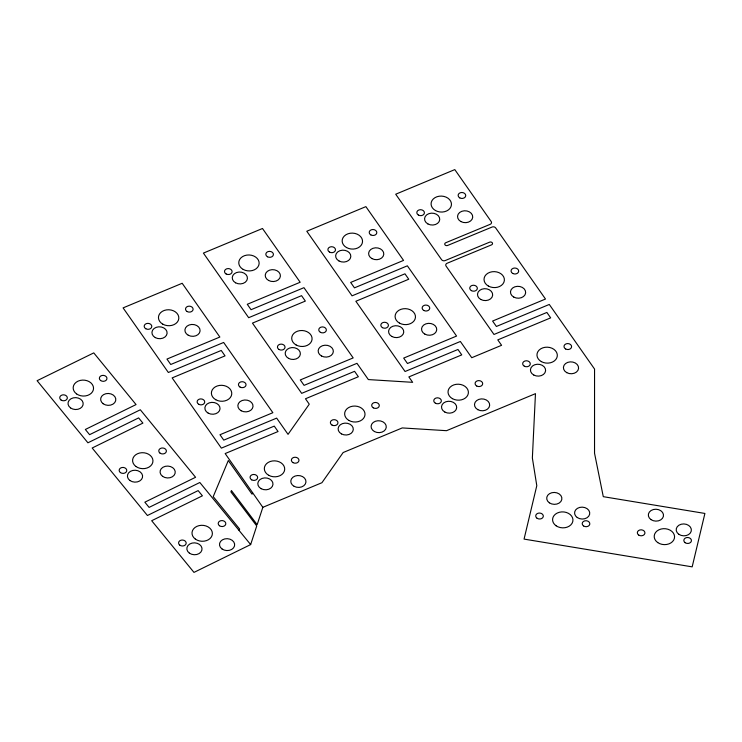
<?xml version="1.0" encoding="UTF-8"?>
<svg xmlns="http://www.w3.org/2000/svg" width="742" height="742" viewBox="0 0 742 742"><rect width="100%" height="100%" fill="white"/><g stroke="black" fill="none" stroke-linecap="round" stroke-linejoin="round"><path stroke-width="1.11" d="M250.648 544.582L199.83 482.495L149.105 507.389L144.848 502.186L195.573 477.282L140.321 409.779L89.596 434.673L85.339 429.47L136.055 404.575L93.761 352.895L37.1 380.702L87.918 442.798L138.633 417.904L142.891 423.107L92.175 448.001L147.426 515.505L198.142 490.61L202.408 495.814L151.683 520.717L193.977 572.397L250.648 544.582L256.741 525.948L230.892 491.863L231.411 490.536L257.159 524.668L262.835 507.324L321.926 482.717L343.147 452.537L402.247 427.93L446.536 430.685L535.464 393.659L532.366 457.981L536.791 485.685L524.065 539.1L692.175 566.86L704.9 513.445L603.283 496.667L594.537 453.214L594.555 369.052L549.284 304.452L496.389 326.471L492.595 321.054L545.491 299.035L495.665 227.915A2.643 2.068 2.9 0 0 492.067 227.043L447.63 245.454A1.948 1.53 2.9 0 1 444.968 244.804A1.948 1.53 2.9 0 1 445.729 242.745L490.165 224.334A2.643 2.068 2.9 0 0 491.195 221.543L454.8 169.603L395.709 194.219L441.592 259.691A2.643 2.068 2.9 0 0 445.181 260.563L489.627 242.161A1.948 1.53 2.9 0 1 492.28 242.801A1.948 1.53 2.9 0 1 491.529 244.869L447.092 263.271A2.643 2.068 2.9 0 0 446.063 266.072L493.987 334.466L546.882 312.447L550.675 317.864L497.78 339.882L501.583 345.299L471.754 357.718L460.365 341.478L407.469 363.506L403.676 358.089L456.571 336.061L407.358 265.822L354.463 287.85L350.66 282.433L403.555 260.405L365.88 206.628L306.789 231.244L352.051 295.845L404.947 273.817L408.749 279.233L355.854 301.261L405.067 371.501L457.962 349.473L461.756 354.889L408.861 376.917L412.654 382.325L368.357 379.579L356.976 363.33L304.081 385.358L300.287 379.941L353.183 357.913L303.96 287.673L251.065 309.702L247.272 304.285L300.167 282.257L262.492 228.49L203.401 253.096L248.663 317.697L301.558 295.668L305.352 301.085L252.456 323.113L301.679 393.353L354.574 371.325L358.367 376.741L305.472 398.769L309.266 404.186L288.044 434.358L276.664 418.117L223.769 440.136L219.975 434.729L272.87 412.7L223.648 342.461L170.753 364.489L166.959 359.072L219.855 337.044L182.18 283.277L123.089 307.884L168.351 372.484L221.246 350.456L225.039 355.872L172.144 377.901L221.366 448.14L274.262 426.112L278.055 431.529L225.16 453.557L262.835 507.324M239.147 530.53L239.657 529.092L213.223 496.621L228.304 460.532L252.057 494.209L252.595 492.707M427.893 223.936A7.596 5.945 2.9 0 0 439.728 219.66A7.596 5.945 2.9 0 0 428.83 213.677A7.596 5.945 2.9 0 0 427.893 223.936M418.442 215.087A3.812 2.987 2.9 0 0 424.405 212.991A3.812 2.987 2.9 0 0 418.98 209.949A3.812 2.987 2.9 0 0 418.442 215.087M435.471 210.533A10.203 7.986 2.9 0 0 451.433 204.922A10.203 7.986 2.9 0 0 436.908 196.769A10.203 7.986 2.9 0 0 435.471 210.533M198.754 404.297A3.812 2.987 2.9 0 0 204.718 402.201A3.812 2.987 2.9 0 0 199.283 399.159A3.812 2.987 2.9 0 0 198.754 404.297M444.838 412.051A7.596 5.945 2.9 0 0 456.673 407.775A7.596 5.945 2.9 0 0 445.775 401.793A7.596 5.945 2.9 0 0 444.838 412.051M533.767 375.025A7.596 5.945 2.9 0 0 545.593 370.75A7.596 5.945 2.9 0 0 534.694 364.767A7.596 5.945 2.9 0 0 533.767 375.025M435.387 403.203A3.812 2.987 2.9 0 0 441.351 401.107A3.812 2.987 2.9 0 0 435.925 398.064A3.812 2.987 2.9 0 0 435.387 403.203M524.306 366.177A3.812 2.987 2.9 0 0 530.28 364.081A3.812 2.987 2.9 0 0 524.844 361.029A3.812 2.987 2.9 0 0 524.306 366.177M541.345 361.614A10.203 7.986 2.9 0 0 557.298 356.012A10.203 7.986 2.9 0 0 542.773 347.859A10.203 7.986 2.9 0 0 541.345 361.614M155.273 337.601A7.596 5.945 2.9 0 0 167.098 333.325A7.596 5.945 2.9 0 0 156.2 327.343A7.596 5.945 2.9 0 0 155.273 337.601M452.416 398.649A10.203 7.986 2.9 0 0 468.378 393.037A10.203 7.986 2.9 0 0 453.854 384.885A10.203 7.986 2.9 0 0 452.416 398.649M424.888 334.141A7.596 5.945 2.9 0 0 436.723 329.865A7.596 5.945 2.9 0 0 425.825 323.874A7.596 5.945 2.9 0 0 424.888 334.141M565.636 348.972A3.812 2.987 2.9 0 0 571.6 346.876A3.812 2.987 2.9 0 0 566.165 343.824A3.812 2.987 2.9 0 0 565.636 348.972M566.749 372.651A7.596 5.945 2.9 0 0 578.574 368.384A7.596 5.945 2.9 0 0 567.676 362.393A7.596 5.945 2.9 0 0 566.749 372.651M145.812 328.752A3.812 2.987 2.9 0 0 151.785 326.656A3.812 2.987 2.9 0 0 146.35 323.614A3.812 2.987 2.9 0 0 145.812 328.752M391.906 336.506A7.596 5.945 2.9 0 0 403.741 332.231A7.596 5.945 2.9 0 0 392.843 326.248A7.596 5.945 2.9 0 0 391.906 336.506M162.85 324.198A10.203 7.986 2.9 0 0 178.803 318.587A10.203 7.986 2.9 0 0 164.279 310.434A10.203 7.986 2.9 0 0 162.85 324.198M459.762 197.882A3.812 2.987 2.9 0 0 465.726 195.786A3.812 2.987 2.9 0 0 460.3 192.744A3.812 2.987 2.9 0 0 459.762 197.882M460.875 221.561A7.596 5.945 2.9 0 0 472.71 217.295A7.596 5.945 2.9 0 0 461.812 211.303A7.596 5.945 2.9 0 0 460.875 221.561M382.455 327.658A3.812 2.987 2.9 0 0 388.418 325.562A3.812 2.987 2.9 0 0 382.993 322.52A3.812 2.987 2.9 0 0 382.455 327.658M399.484 323.104A10.203 7.986 2.9 0 0 415.446 317.493A10.203 7.986 2.9 0 0 400.921 309.34A10.203 7.986 2.9 0 0 399.484 323.104M423.775 310.453A3.812 2.987 2.9 0 0 429.739 308.357A3.812 2.987 2.9 0 0 424.313 305.314A3.812 2.987 2.9 0 0 423.775 310.453M512.694 273.427A3.812 2.987 2.9 0 0 518.667 271.331A3.812 2.987 2.9 0 0 513.232 268.279A3.812 2.987 2.9 0 0 512.694 273.427M321.499 355.993A7.596 5.945 2.9 0 0 333.325 351.717A7.596 5.945 2.9 0 0 322.436 345.726A7.596 5.945 2.9 0 0 321.499 355.993M294.12 486.316A7.596 5.945 2.9 0 0 305.954 482.05A7.596 5.945 2.9 0 0 295.056 476.058A7.596 5.945 2.9 0 0 294.12 486.316M338.973 260.961A7.596 5.945 2.9 0 0 350.808 256.686A7.596 5.945 2.9 0 0 339.91 250.703A7.596 5.945 2.9 0 0 338.973 260.961M476.707 385.998A3.812 2.987 2.9 0 0 482.68 383.902A3.812 2.987 2.9 0 0 477.245 380.859A3.812 2.987 2.9 0 0 476.707 385.998M329.522 252.113A3.812 2.987 2.9 0 0 335.486 250.017A3.812 2.987 2.9 0 0 330.06 246.975A3.812 2.987 2.9 0 0 329.522 252.113M477.82 409.677A7.596 5.945 2.9 0 0 489.655 405.41A7.596 5.945 2.9 0 0 478.757 399.419A7.596 5.945 2.9 0 0 477.82 409.677M346.551 247.559A10.203 7.986 2.9 0 0 362.513 241.948A10.203 7.986 2.9 0 0 347.979 233.795A10.203 7.986 2.9 0 0 346.551 247.559M103.157 403.741A7.596 5.945 2.9 0 0 115.659 400.782A7.596 5.945 2.9 0 0 105.874 393.714A7.596 5.945 2.9 0 0 103.157 403.741M120.408 472.58A3.812 2.987 2.9 0 0 126.687 471.096A3.812 2.987 2.9 0 0 121.771 467.543A3.812 2.987 2.9 0 0 120.408 472.58M638.658 535.028A3.812 2.987 2.9 0 0 644.881 533.424A3.812 2.987 2.9 0 0 639.864 529.964A3.812 2.987 2.9 0 0 638.658 535.028M268.567 280.448A7.596 5.945 2.9 0 0 280.393 276.172A7.596 5.945 2.9 0 0 269.504 270.181A7.596 5.945 2.9 0 0 268.567 280.448M129.943 480.519A7.596 5.945 2.9 0 0 142.455 477.56A7.596 5.945 2.9 0 0 132.66 470.484A7.596 5.945 2.9 0 0 129.943 480.519M70.527 407.905A7.596 5.945 2.9 0 0 83.03 404.956A7.596 5.945 2.9 0 0 73.235 397.879A7.596 5.945 2.9 0 0 70.527 407.905M320.386 332.305A3.812 2.987 2.9 0 0 326.35 330.209A3.812 2.987 2.9 0 0 320.924 327.166A3.812 2.987 2.9 0 0 320.386 332.305M279.066 349.51A3.812 2.987 2.9 0 0 285.03 347.414A3.812 2.987 2.9 0 0 279.604 344.371A3.812 2.987 2.9 0 0 279.066 349.51M370.842 234.908A3.812 2.987 2.9 0 0 376.806 232.812A3.812 2.987 2.9 0 0 371.38 229.77A3.812 2.987 2.9 0 0 370.842 234.908M135.962 466.495A10.203 7.986 2.9 0 0 152.741 462.526A10.203 7.986 2.9 0 0 139.607 453.028A10.203 7.986 2.9 0 0 135.962 466.495M549.368 502.826A7.596 5.945 2.9 0 0 561.768 499.626A7.596 5.945 2.9 0 0 551.77 492.734A7.596 5.945 2.9 0 0 549.368 502.826M160.031 453.13A3.812 2.987 2.9 0 0 166.31 451.646A3.812 2.987 2.9 0 0 161.394 448.094A3.812 2.987 2.9 0 0 160.031 453.13M685.154 542.708A3.812 2.987 2.9 0 0 691.377 541.103A3.812 2.987 2.9 0 0 686.359 537.644A3.812 2.987 2.9 0 0 685.154 542.708M288.517 358.358A7.596 5.945 2.9 0 0 300.352 354.092A7.596 5.945 2.9 0 0 289.454 348.1A7.596 5.945 2.9 0 0 288.517 358.358M657.755 542.587A10.203 7.986 2.9 0 0 674.404 538.302A10.203 7.986 2.9 0 0 660.983 529.055A10.203 7.986 2.9 0 0 657.755 542.587M296.095 344.956A10.203 7.986 2.9 0 0 312.057 339.344A10.203 7.986 2.9 0 0 297.523 331.192A10.203 7.986 2.9 0 0 296.095 344.956M162.581 476.345A7.596 5.945 2.9 0 0 175.084 473.396A7.596 5.945 2.9 0 0 165.299 466.319A7.596 5.945 2.9 0 0 162.581 476.345M371.955 258.596A7.596 5.945 2.9 0 0 383.781 254.32A7.596 5.945 2.9 0 0 372.892 248.329A7.596 5.945 2.9 0 0 371.955 258.596M556.138 525.809A10.203 7.986 2.9 0 0 572.787 521.524A10.203 7.986 2.9 0 0 559.366 512.268A10.203 7.986 2.9 0 0 556.138 525.809M374.432 431.538A7.596 5.945 2.9 0 0 386.267 427.262A7.596 5.945 2.9 0 0 375.369 421.27A7.596 5.945 2.9 0 0 374.432 431.538M537.041 518.25A3.812 2.987 2.9 0 0 543.265 516.645A3.812 2.987 2.9 0 0 538.247 513.186A3.812 2.987 2.9 0 0 537.041 518.25M373.319 407.85A3.812 2.987 2.9 0 0 379.283 405.753A3.812 2.987 2.9 0 0 373.857 402.711A3.812 2.987 2.9 0 0 373.319 407.85M60.992 399.975A3.812 2.987 2.9 0 0 67.262 398.491A3.812 2.987 2.9 0 0 62.356 394.939A3.812 2.987 2.9 0 0 60.992 399.975M241.187 410.771A7.596 5.945 2.9 0 0 253.013 406.505A7.596 5.945 2.9 0 0 242.124 400.513A7.596 5.945 2.9 0 0 241.187 410.771M650.984 519.604A7.596 5.945 2.9 0 0 663.385 516.413A7.596 5.945 2.9 0 0 653.387 509.522A7.596 5.945 2.9 0 0 650.984 519.604M293.007 462.637A3.812 2.987 2.9 0 0 298.97 460.541A3.812 2.987 2.9 0 0 293.544 457.489A3.812 2.987 2.9 0 0 293.007 462.637M331.999 425.055A3.812 2.987 2.9 0 0 337.962 422.959A3.812 2.987 2.9 0 0 332.537 419.916A3.812 2.987 2.9 0 0 331.999 425.055M488.412 286.069A10.203 7.986 2.9 0 0 504.365 280.467A10.203 7.986 2.9 0 0 489.841 272.314A10.203 7.986 2.9 0 0 488.412 286.069M251.686 479.842A3.812 2.987 2.9 0 0 257.65 477.746A3.812 2.987 2.9 0 0 252.224 474.704A3.812 2.987 2.9 0 0 251.686 479.842M76.537 393.881A10.203 7.986 2.9 0 0 93.325 389.921A10.203 7.986 2.9 0 0 80.182 380.423A10.203 7.986 2.9 0 0 76.537 393.881M268.715 475.288A10.203 7.986 2.9 0 0 284.678 469.677A10.203 7.986 2.9 0 0 270.153 461.524A10.203 7.986 2.9 0 0 268.715 475.288M341.45 433.903A7.596 5.945 2.9 0 0 353.285 429.627A7.596 5.945 2.9 0 0 342.387 423.645A7.596 5.945 2.9 0 0 341.45 433.903M678.847 534.305A7.596 5.945 2.9 0 0 691.247 531.114A7.596 5.945 2.9 0 0 681.249 524.223A7.596 5.945 2.9 0 0 678.847 534.305M100.615 380.525A3.812 2.987 2.9 0 0 106.885 379.041A3.812 2.987 2.9 0 0 101.969 375.489A3.812 2.987 2.9 0 0 100.615 380.525M261.138 488.69A7.596 5.945 2.9 0 0 272.973 484.415A7.596 5.945 2.9 0 0 262.074 478.432A7.596 5.945 2.9 0 0 261.138 488.69M349.028 420.501A10.203 7.986 2.9 0 0 364.99 414.889A10.203 7.986 2.9 0 0 350.465 406.737A10.203 7.986 2.9 0 0 349.028 420.501M179.833 545.184A3.812 2.987 2.9 0 0 186.112 543.701A3.812 2.987 2.9 0 0 181.196 540.148A3.812 2.987 2.9 0 0 179.833 545.184M189.368 553.124A7.596 5.945 2.9 0 0 201.87 550.165A7.596 5.945 2.9 0 0 192.085 543.088A7.596 5.945 2.9 0 0 189.368 553.124M513.807 297.106A7.596 5.945 2.9 0 0 525.642 292.84A7.596 5.945 2.9 0 0 514.744 286.848A7.596 5.945 2.9 0 0 513.807 297.106M577.23 517.517A7.596 5.945 2.9 0 0 589.63 514.327A7.596 5.945 2.9 0 0 579.632 507.435A7.596 5.945 2.9 0 0 577.23 517.517M187.142 311.547A3.812 2.987 2.9 0 0 193.105 309.451A3.812 2.987 2.9 0 0 187.67 306.409A3.812 2.987 2.9 0 0 187.142 311.547M195.378 539.1A10.203 7.986 2.9 0 0 212.166 535.13A10.203 7.986 2.9 0 0 199.023 525.633A10.203 7.986 2.9 0 0 195.378 539.1M243.163 269.411A10.203 7.986 2.9 0 0 259.116 263.8A10.203 7.986 2.9 0 0 244.591 255.647A10.203 7.986 2.9 0 0 243.163 269.411M188.255 335.236A7.596 5.945 2.9 0 0 200.08 330.96A7.596 5.945 2.9 0 0 189.182 324.968A7.596 5.945 2.9 0 0 188.255 335.236M267.454 256.76A3.812 2.987 2.9 0 0 273.418 254.664A3.812 2.987 2.9 0 0 267.983 251.621A3.812 2.987 2.9 0 0 267.454 256.76M222.006 548.95A7.596 5.945 2.9 0 0 234.509 546.001A7.596 5.945 2.9 0 0 224.715 538.924A7.596 5.945 2.9 0 0 222.006 548.95M215.783 399.743A10.203 7.986 2.9 0 0 231.745 394.132A10.203 7.986 2.9 0 0 217.211 385.979A10.203 7.986 2.9 0 0 215.783 399.743M240.074 387.092A3.812 2.987 2.9 0 0 246.038 384.996A3.812 2.987 2.9 0 0 240.612 381.954A3.812 2.987 2.9 0 0 240.074 387.092M226.134 273.974A3.812 2.987 2.9 0 0 232.098 271.878A3.812 2.987 2.9 0 0 226.662 268.827A3.812 2.987 2.9 0 0 226.134 273.974M480.825 299.48A7.596 5.945 2.9 0 0 492.66 295.205A7.596 5.945 2.9 0 0 481.762 289.222A7.596 5.945 2.9 0 0 480.825 299.48M208.205 413.146A7.596 5.945 2.9 0 0 220.031 408.87A7.596 5.945 2.9 0 0 209.142 402.887A7.596 5.945 2.9 0 0 208.205 413.146M583.537 525.93A3.812 2.987 2.9 0 0 589.76 524.325A3.812 2.987 2.9 0 0 584.742 520.865A3.812 2.987 2.9 0 0 583.537 525.93M219.456 525.735A3.812 2.987 2.9 0 0 225.735 524.251A3.812 2.987 2.9 0 0 220.819 520.698A3.812 2.987 2.9 0 0 219.456 525.735M235.585 282.813A7.596 5.945 2.9 0 0 247.411 278.547A7.596 5.945 2.9 0 0 236.522 272.555A7.596 5.945 2.9 0 0 235.585 282.813M471.374 290.632A3.812 2.987 2.9 0 0 477.338 288.536A3.812 2.987 2.9 0 0 471.912 285.494A3.812 2.987 2.9 0 0 471.374 290.632"/></g></svg>
